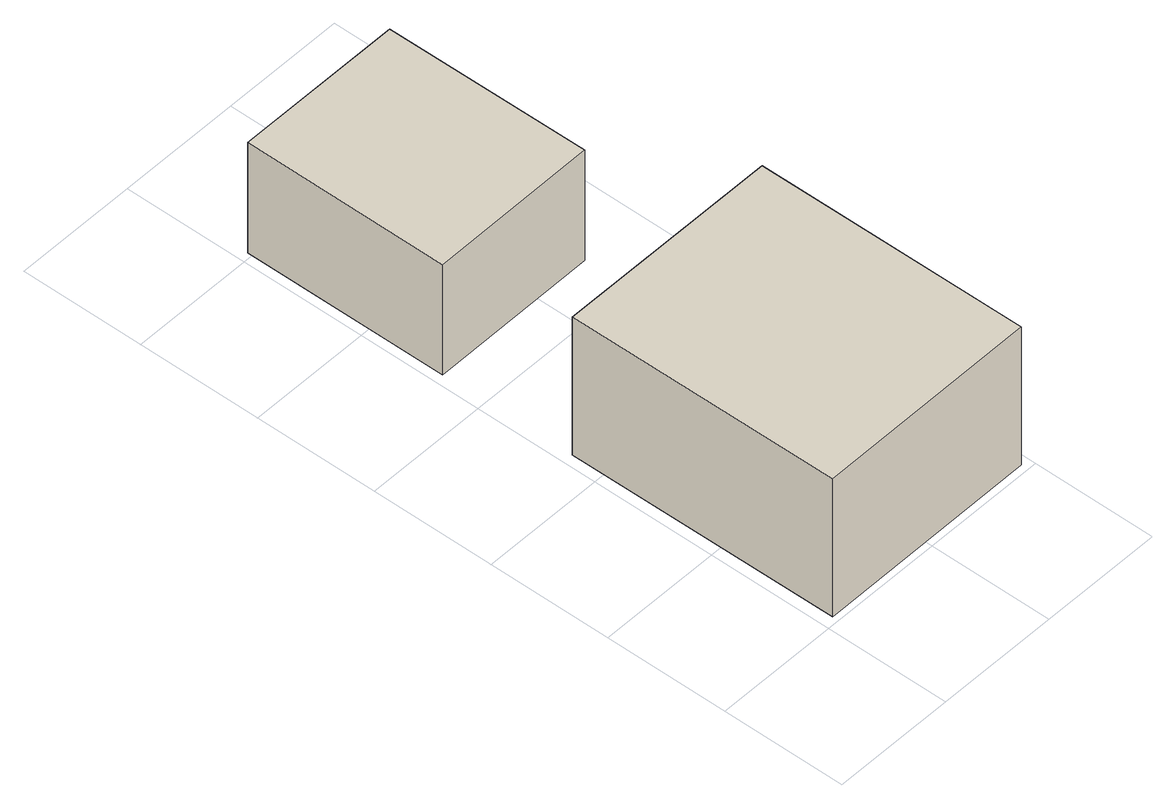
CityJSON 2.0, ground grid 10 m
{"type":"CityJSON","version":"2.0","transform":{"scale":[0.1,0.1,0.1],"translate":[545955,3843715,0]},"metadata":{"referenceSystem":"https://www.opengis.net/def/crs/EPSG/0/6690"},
"CityObjects":{
"building1":{"type":"Building","attributes":{"name":"テスト建物LOD1"},"children":["building1-1"]},
"building1-1":{"type":"BuildingPart","attributes":{"name":"テスト建物部分LOD1","Height.highReference":"highestRoofEdge","Height.lowReference":"lowestGroundPoint","Height.status":"measured","measuredHeight":12.5,"storeysAboveGround":2},"parents":["building1"],"geometry":[{"type":"Solid","lod":"1","boundaries":[[[[0,1,2,3]],[[2,4,5,3]],[[1,6,4,2]],[[0,7,6,1]],[[3,5,7,0]],[[4,6,7,5]]]]}]},
"building2":{"type":"Building","attributes":{"name":"テスト建物LOD2"},"children":["building2-1"]},
"building2-1":{"type":"BuildingPart","attributes":{"name":"テスト建物部分LOD2","Height.highReference":"highestRoofEdge","Height.lowReference":"lowestGroundPoint","Height.status":"measured","measuredHeight":10,"storeysAboveGround":2},"parents":["building2"],"geometry":[{"type":"Solid","lod":"2","boundaries":[[[[8,9,10,11]],[[10,12,13,11]],[[9,14,12,10]],[[8,15,14,9]],[[11,13,15,8]],[[12,14,15,13]]]]}]}
},
"vertices":[
[9,227,0],[192,227,0],[193,6,0],[10,5,0],[193,6,125],[10,5,125],[192,227,125],[9,227,125],
[8,504,0],[145,504,0],[146,338,0],[8,337,0],[146,338,100],[8,337,100],[145,504,100],[8,504,100]
]}
